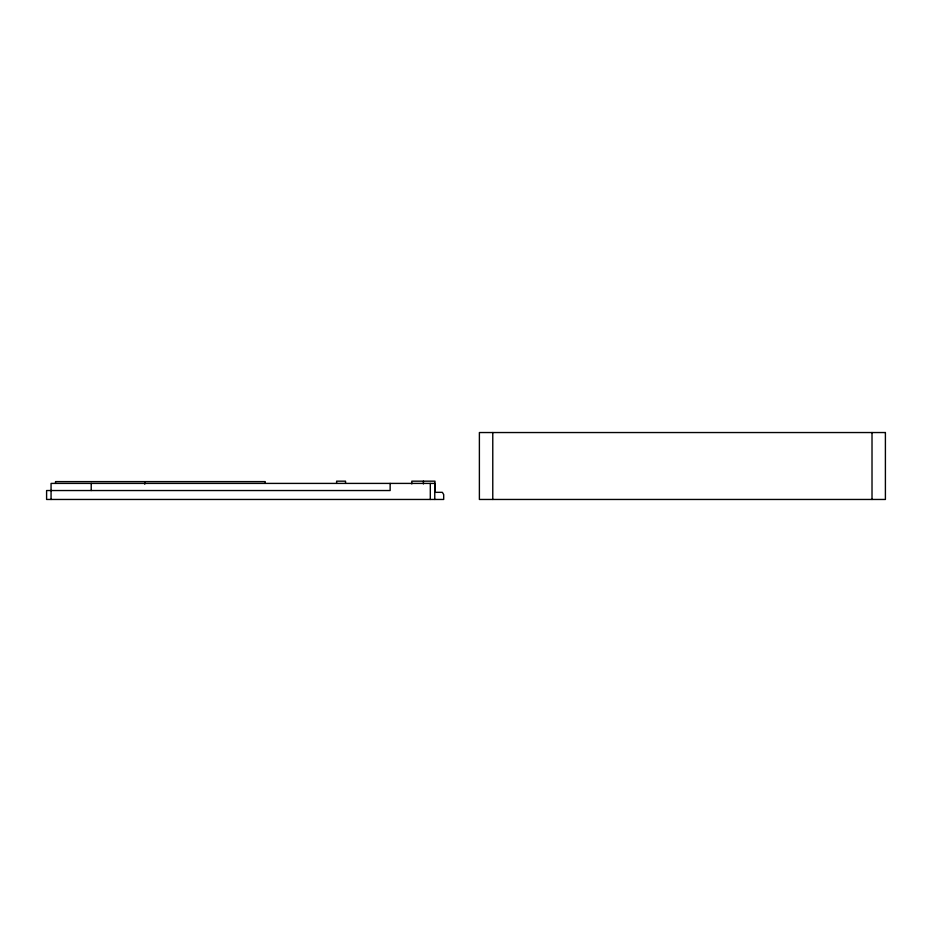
<?xml version="1.0" encoding="UTF-8"?>
<svg xmlns="http://www.w3.org/2000/svg" width="932" height="932" viewBox="0 0 932 932"><rect width="100%" height="100%" fill="white"/><g stroke="black" fill="none" stroke-linecap="round" stroke-linejoin="round"><path stroke-width="1.4" d="M434.766 492.329L442.351 492.329L443.69 494.554L443.69 499.459L46.6 499.459L46.6 490.535L390.147 490.535L390.147 483.405M872.014 432.541L872.014 499.459M492.772 432.541L492.772 499.459M434.988 492.329L434.988 481.168L411.804 481.168L411.804 483.953M434.766 499.459L434.766 483.405L51.062 483.405L51.062 499.459M430.304 483.405L430.304 499.459M423.396 481.168L423.396 483.953M345.539 483.405L345.539 481.168L336.615 481.168L336.615 483.405M265.224 483.405L265.224 481.611L55.524 481.611L55.524 483.405M144.763 481.611L144.763 484.162M91.219 483.405L91.219 490.535M885.4 432.541L479.386 432.541L479.386 499.459L885.4 499.459L885.4 432.541"/></g></svg>
